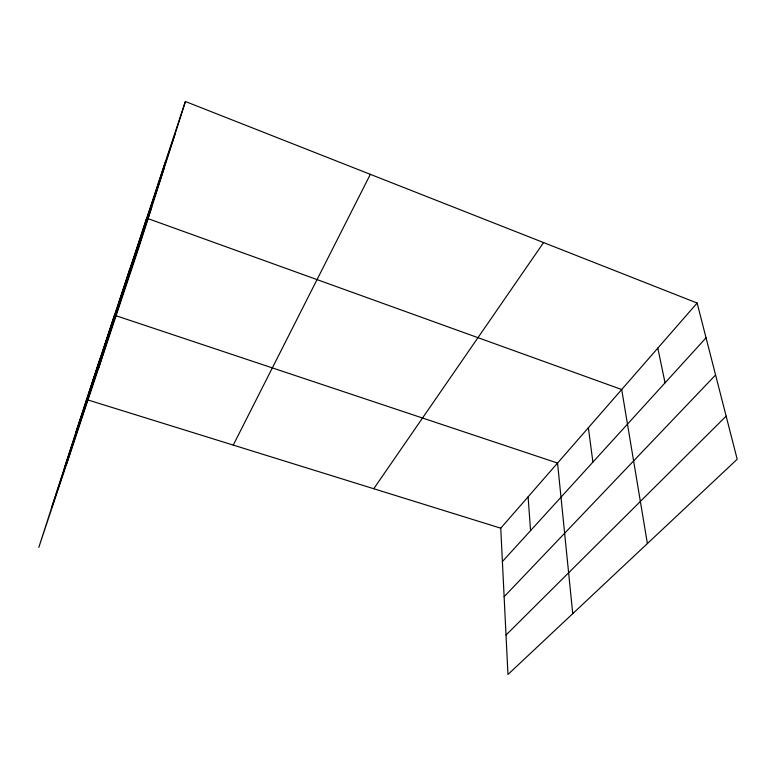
<?xml version="1.0" encoding="UTF-8"?>
<svg xmlns="http://www.w3.org/2000/svg" width="776" height="776" viewBox="0 0 776 776"><rect width="100%" height="100%" fill="white"/><g stroke="black" fill="none" stroke-linecap="round" stroke-linejoin="round"><path stroke-width="1.16" d="M154.637 195.436L165.123 162.64M185.416 101.511L138.632 248.242L38.8 547.41L86.485 399.514L185.416 101.511L697.129 303.047L737.2 459.246L507.96 674.49L500.753 528.184L697.129 303.047M66.193 465.309L114.47 315.211L557.546 463.068L572.746 613.661M119.116 302.31L129.873 268.806M98.552 368.358L146.693 218.153L621.702 389.523L647.388 543.569M89.094 392.656L99.9 359.113M75.718 432.911L175.192 133.579M64.311 468.297L164.143 168.217M51.779 507.145L151.756 207.066M233.256 445.104L370.336 174.348M373.741 488.735L543.578 242.578M502.392 561.572L706.053 337.812M504.128 596.715L715.579 374.963M506.02 635.049L726.142 416.14M86.485 399.514L500.753 528.184M657.825 348.104L665.051 382.849M588.373 427.721L592.903 462.127M528.097 496.834L530.571 530.609"/></g></svg>
